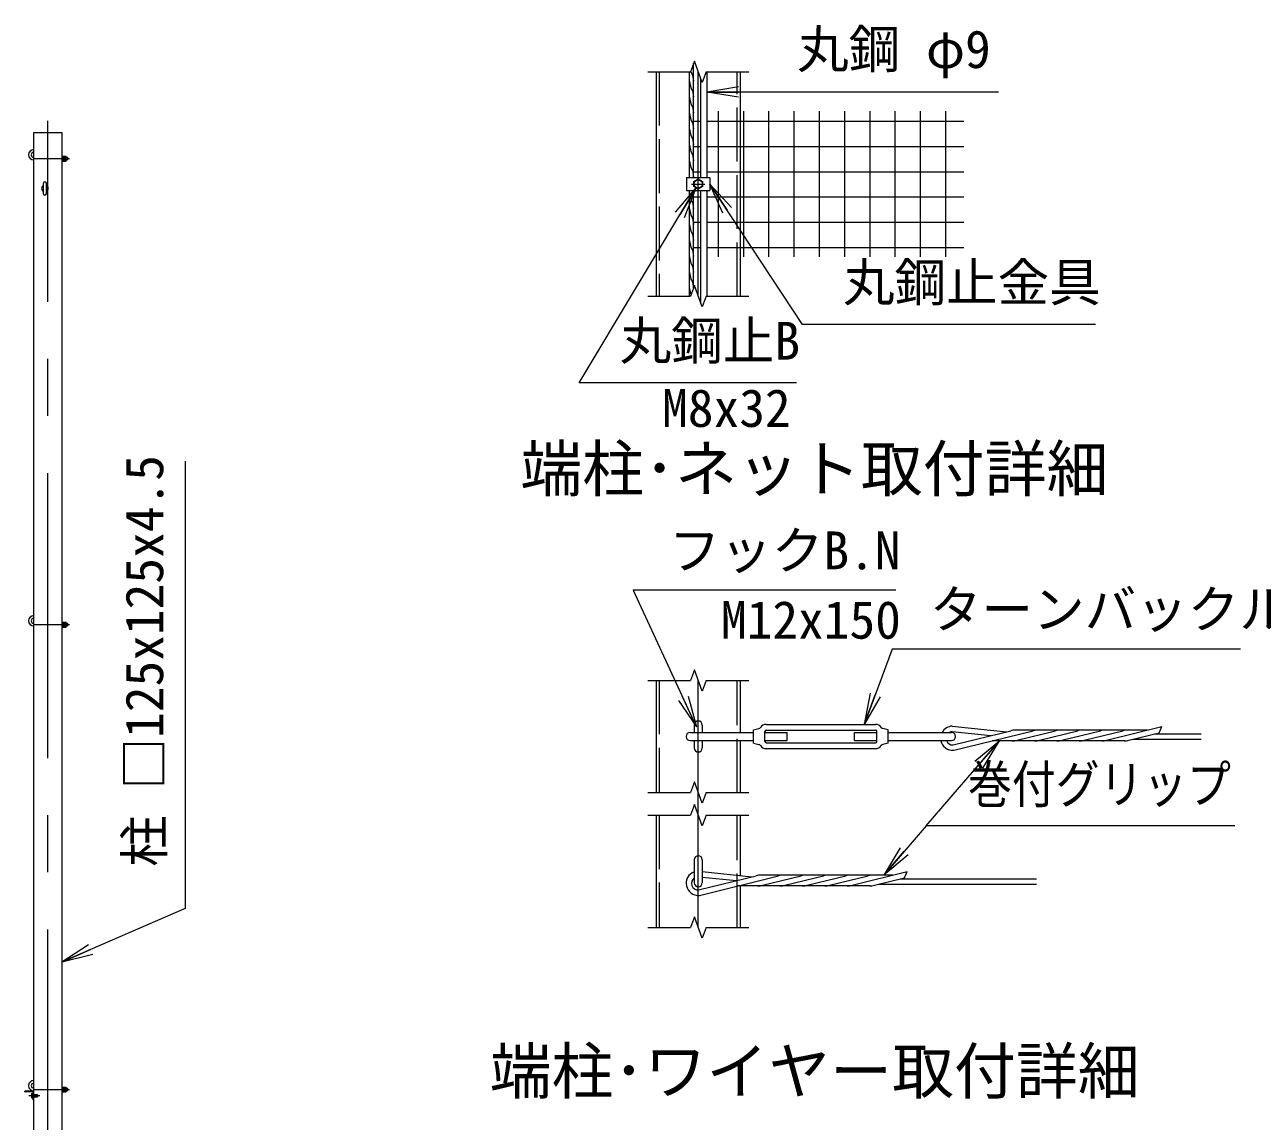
# Model space of a CAD drawing. Units: millimetres at full size; details may follow other scales. Extents: x -14699 to 14701, y -10394 to 10396.
# Drawn here: x 4073 to 9584, y 1140 to 6022 of the extents above; entities that cross this region are included whole.
import ezdxf
from ezdxf.enums import TextEntityAlignment as Align

# ---------------------------------------------------------------- set-up
doc = ezdxf.new("R2010")
doc.units = ezdxf.units.MM
doc.header["$LTSCALE"] = 40
doc.linetypes.add('DASHED', pattern=[7.5, 6, -1.5])
doc.linetypes.add('USER1', pattern=[50.8, 31.75, -6.35, 6.35, -6.35])
for name, color, linetype, lineweight in [('0-0_D-STR3', 3, 'Continuous', 13), ('0-1_D-STR1', 1, 'Continuous', 18), ('0-2_D-BMK', 2, 'USER1', 13), ('0-6_D-STR-DIM', 7, 'Continuous', 13), ('0-7_0', 7, 'Continuous', 18), ('0-9_D-STR-TXT', 7, 'Continuous', 13), ('0-A_D-TTL-TXT', 7, 'Continuous', 13), ('0-B_D-STR2', 7, 'Continuous', 13)]:
    doc.layers.add(name, color=color, linetype=linetype, lineweight=lineweight)
doc.styles.add('ＭＳ ゴシック', font='')
doc.styles.get('ＭＳ ゴシック').set_extended_font_data('MS Gothic')

# ---------------------------------------------------------------- blocks, each defined once
blk = doc.blocks.new('_Open')
at = {"layer": '0-7_0'}
blk.add_line((-40, 6.67), (0, 0), dxfattribs=at)
blk.add_lwpolyline([(-40, -6.67), (0, 0), (-40, 0)], dxfattribs=at)

msp = doc.modelspace()

# ---------------------------------------------------------------- linework, layer by layer
at = {"layer": '0-0_D-STR3'}
for p, q in [((7051.54, 5341.69), (7051.54, 5850.64)), ((7033.54, 5341.69), (7033.54, 5813.19)), ((7111.54, 5341.69), (7111.54, 5813.19)), ((7084.54, 5341.69), (7084.54, 5780.22)), ((4238.42, 5437.26), (4238.42, 5415.36)), ((4238.42, 5437.26), (4247.62, 5437.26)), ((4238.42, 5431.79), (4247.62, 5431.79)), ((4238.42, 5420.84), (4247.62, 5420.84)), ((4238.42, 5415.36), (4247.62, 5415.36)), ((4248.42, 5437.26), (4248.42, 5415.36)), ((4248.42, 5437.26), (4257.62, 5437.26)), ((4248.42, 5434.93), (4248.42, 5417.7)), ((4248.42, 5431.79), (4257.62, 5431.79)), ((4248.42, 5420.84), (4257.62, 5420.84)), ((4248.42, 5415.36), (4257.62, 5415.36)), ((4258.42, 5434.93), (4258.42, 5417.7)), ((4258.42, 5432.31), (4262.47, 5432.31)), ((4258.42, 5431.37), (4263.42, 5431.37)), ((4258.42, 5420.31), (4262.47, 5420.31)), ((4263.42, 5431.37), (4262.47, 5432.31)), ((4262.47, 5432.31), (4262.47, 5420.31)), ((4263.42, 5431.37), (4263.42, 5421.26)), ((4157.17, 5269.56), (4157.17, 5317.06)), ((4169.67, 5269.56), (4169.67, 5317.06)), ((7020.94, 5341.69), (7124.14, 5341.69)), ((7020.94, 5341.69), (7020.94, 5284.69)), ((7053.04, 5324.45), (7072.54, 5335.71)), ((7053.04, 5301.93), (7053.04, 5324.45)), ((7072.54, 5290.67), (7053.04, 5301.93)), ((7072.54, 5335.71), (7092.04, 5324.45)), ((7092.04, 5301.93), (7072.54, 5290.67)), ((7092.04, 5324.45), (7092.04, 5301.93)), ((7124.14, 5341.69), (7124.14, 5284.69)), ((7020.94, 5284.69), (7124.14, 5284.69)), ((7033.54, 4813.19), (7033.54, 5284.69)), ((7051.54, 4850.64), (7051.54, 5284.69)), ((7084.54, 4780.22), (7084.54, 5284.69)), ((7111.54, 4813.19), (7111.54, 5284.69)), ((4238.42, 3362.26), (4238.42, 3340.36)), ((4238.42, 3362.26), (4247.62, 3362.26)), ((4248.42, 3362.26), (4248.42, 3340.36)), ((4248.42, 3362.26), (4257.62, 3362.26)), ((4238.42, 3356.79), (4247.62, 3356.79)), ((4238.42, 3345.84), (4247.62, 3345.84)), ((4238.42, 3340.36), (4247.62, 3340.36)), ((4248.42, 3359.93), (4248.42, 3342.7)), ((4248.42, 3356.79), (4257.62, 3356.79)), ((4248.42, 3345.84), (4257.62, 3345.84)), ((4248.42, 3340.36), (4257.62, 3340.36)), ((4258.42, 3359.93), (4258.42, 3342.7)), ((4258.42, 3357.31), (4262.47, 3357.31)), ((4258.42, 3356.37), (4263.42, 3356.37)), ((4258.42, 3345.31), (4262.47, 3345.31)), ((4263.42, 3356.37), (4262.47, 3357.31)), ((4262.47, 3357.31), (4262.47, 3345.31)), ((4263.42, 3356.37), (4263.42, 3346.26)), ((7036.54, 2871.08), (7318.53, 2871.08)), ((7054.54, 2904.08), (7054.54, 2871.08)), ((7090.54, 2904.08), (7090.54, 2871.08)), ((7318.53, 2883.08), (7341.93, 2888.09)), ((7318.53, 2823.08), (7318.53, 2883.08)), ((7369.53, 2830.58), (7369.53, 2875.58)), ((7369.53, 2871.08), (7468.53, 2871.08)), ((7375.53, 2907.08), (7861.53, 2907.08)), ((7375.53, 2881.58), (7861.53, 2881.58)), ((7768.53, 2835.08), (7768.53, 2871.08)), ((7768.53, 2871.08), (7867.53, 2871.08)), ((7867.53, 2830.58), (7867.53, 2875.58)), ((7918.53, 2871.08), (8200.53, 2871.08)), ((8203.12, 2875.15), (8376.14, 2857.19)), ((8203.76, 2899.21), (8444.74, 2874.2)), ((8207.32, 2815.32), (8464.31, 2879.05)), ((8211.04, 2791.52), (8564.03, 2879.05)), ((9073.29, 2881.69), (8485.97, 2881.69)), ((8491.98, 2836.46), (8663.75, 2879.05)), ((8591.7, 2836.46), (8763.47, 2879.05)), ((8691.42, 2836.46), (8863.19, 2879.05)), ((8791.14, 2836.46), (8962.91, 2879.05)), ((8890.86, 2836.46), (9136.31, 2897.32)), ((8990.58, 2836.46), (9124.62, 2869.7)), ((7036.54, 2835.08), (7318.53, 2835.08)), ((7054.54, 2835.08), (7054.54, 2802.08)), ((7090.54, 2835.08), (7090.54, 2802.08)), ((7318.53, 2823.08), (7341.93, 2818.06)), ((7375.53, 2824.58), (7861.53, 2824.58)), ((7768.53, 2835.08), (7867.53, 2835.08)), ((7918.53, 2823.08), (7895.13, 2818.06)), ((7918.53, 2835.08), (8200.53, 2835.08)), ((8971.73, 2833.81), (8381.59, 2833.81)), ((9009.21, 2841.07), (9312.54, 2841.07)), ((9105.99, 2865.07), (9312.54, 2865.07)), ((7375.53, 2799.08), (7861.53, 2799.08)), ((7054.54, 2304.08), (7054.54, 2202.08)), ((7090.54, 2304.08), (7090.54, 2202.08)), ((7073.69, 2169.6), (7330.68, 2233.32)), ((7077.41, 2145.8), (7430.4, 2233.32)), ((7090.54, 2251.36), (7311.11, 2228.47)), ((7090.54, 2227.24), (7242.51, 2211.46)), ((7939.66, 2235.97), (7352.34, 2235.97)), ((7358.35, 2190.73), (7530.12, 2233.32)), ((7458.07, 2190.73), (7629.84, 2233.32)), ((7557.79, 2190.73), (7729.56, 2233.32)), ((7657.51, 2190.73), (7829.28, 2233.32)), ((7757.23, 2190.73), (8002.68, 2251.6)), ((7856.95, 2190.73), (7990.99, 2223.97)), ((7972.36, 2219.35), (8578.91, 2219.35)), ((7838.1, 2188.09), (7247.96, 2188.09)), ((7875.58, 2195.35), (8578.91, 2195.35)), ((4238.42, 1292.26), (4238.42, 1270.36)), ((4238.42, 1292.26), (4247.62, 1292.26)), ((4238.42, 1286.79), (4247.62, 1286.79)), ((4238.42, 1275.84), (4247.62, 1275.84)), ((4238.42, 1270.36), (4247.62, 1270.36)), ((4248.42, 1292.26), (4248.42, 1270.36)), ((4248.42, 1292.26), (4257.62, 1292.26)), ((4248.42, 1289.93), (4248.42, 1272.7)), ((4248.42, 1286.79), (4257.62, 1286.79)), ((4248.42, 1275.84), (4257.62, 1275.84)), ((4248.42, 1270.36), (4257.62, 1270.36)), ((4258.42, 1289.93), (4258.42, 1272.7)), ((4258.42, 1287.31), (4262.47, 1287.31)), ((4258.42, 1286.37), (4263.42, 1286.37)), ((4258.42, 1275.31), (4262.47, 1275.31)), ((4263.42, 1286.37), (4262.47, 1287.31)), ((4262.47, 1287.31), (4262.47, 1275.31)), ((4263.42, 1286.37), (4263.42, 1276.26)), ((4103.42, 1261.56), (4104.32, 1263.13)), ((4103.42, 1261.56), (4103.42, 1245.06)), ((4103.42, 1245.06), (4104.32, 1243.5)), ((4104.32, 1263.13), (4110.42, 1263.13)), ((4104.32, 1258.22), (4110.42, 1258.22)), ((4104.32, 1248.41), (4110.42, 1248.41)), ((4104.32, 1243.5), (4110.42, 1243.5)), ((4110.42, 1263.13), (4110.42, 1243.5)), ((4113.42, 1258.31), (4128.92, 1258.31)), ((4113.42, 1257.41), (4129.82, 1257.41)), ((4113.42, 1249.21), (4129.82, 1249.21)), ((4113.42, 1248.31), (4128.92, 1248.31)), ((4128.92, 1258.31), (4130.42, 1256.81)), ((4130.42, 1256.81), (4130.42, 1249.81))]:
    msp.add_line(p, q, dxfattribs=at)
for points in [[(7038.66, 5815.25), (7039.26, 5812.26), (7046.82, 5799.01), (7051.54, 5771.69)], [(7033.54, 5769.79), (7039.26, 5741.33), (7046.82, 5728.08), (7051.54, 5700.76)], [(7033.54, 5698.86), (7039.26, 5670.4), (7046.82, 5657.15), (7051.54, 5629.83)], [(7033.54, 5627.93), (7039.26, 5599.47), (7046.82, 5586.23), (7051.54, 5558.9)], [(7033.54, 5557), (7039.26, 5528.54), (7046.82, 5515.3), (7051.54, 5487.97)], [(7033.54, 5486.08), (7039.26, 5457.62), (7046.82, 5444.37), (7051.54, 5417.04)], [(4258.42, 5421.26), (4263.42, 5421.26), (4262.47, 5420.31)], [(7033.54, 5415.15), (7039.26, 5386.69), (7046.82, 5373.44), (7051.54, 5346.11)], [(7033.54, 5273.29), (7039.26, 5244.83), (7046.82, 5231.58), (7051.54, 5204.26)], [(7033.54, 5202.36), (7039.26, 5173.9), (7046.82, 5160.65), (7051.54, 5133.33)], [(7033.54, 5131.43), (7039.26, 5102.97), (7046.82, 5089.72), (7051.54, 5062.4)], [(7033.54, 5060.5), (7039.26, 5032.04), (7046.82, 5018.8), (7051.54, 4991.47)], [(7033.54, 4989.57), (7039.26, 4961.11), (7046.82, 4947.87), (7051.54, 4920.54)], [(7033.54, 4918.65), (7039.26, 4890.19), (7046.82, 4876.94), (7051.54, 4849.61)], [(7033.54, 4847.72), (7039.26, 4819.26), (7039.78, 4818.34)], [(4258.42, 3346.26), (4263.42, 3346.26), (4262.47, 3345.31)], [(7369.53, 2835.08), (7468.53, 2835.08), (7468.53, 2871.08)], [(7918.53, 2823.08), (7918.53, 2883.08), (7895.13, 2888.09)], [(4258.42, 1276.26), (4263.42, 1276.26), (4262.47, 1275.31)], [(4128.92, 1258.31), (4128.92, 1248.31), (4130.42, 1249.81)]]:
    msp.add_lwpolyline(points, dxfattribs=at)
msp.add_circle((7072.54, 5313.19), 18.75, dxfattribs=at)
for centre, radius, start, end in [((4113.42, 5443.31), 23, 90, 270), ((4113.42, 5443.31), 11, 90, 270), ((4229.28, 5426.31), 19.14, 343.37369, 16.62631), ((4243.44, 5434.53), 5, 326.78843, 33.21157), ((4243.44, 5418.1), 5, 326.78843, 33.21157), ((4239.28, 5426.31), 19.14, 343.37369, 16.62631), ((4253.44, 5434.53), 5, 326.78843, 33.21157), ((4253.44, 5418.1), 5, 326.78843, 33.21157), ((4163.42, 5293.31), 15, 114.62432, 245.37568), ((4163.42, 5317.06), 6.25, 0, 180), ((4163.42, 5293.31), 15, 294.62432, 65.37568), ((4163.42, 5269.56), 6.25, 180, 0), ((4113.42, 3368.31), 23, 90, 270), ((4113.42, 3368.31), 11, 90, 270), ((4243.44, 3359.53), 5, 326.78843, 33.21157), ((4253.44, 3359.53), 5, 326.78843, 33.21157), ((4229.28, 3351.31), 19.14, 343.37369, 16.62631), ((4243.44, 3343.1), 5, 326.78843, 33.21157), ((4239.28, 3351.31), 19.14, 343.37369, 16.62631), ((4253.44, 3343.1), 5, 326.78843, 33.21157), ((7072.54, 2904.08), 18, 0, 180), ((7036.54, 2853.08), 18, 90, 270), ((7339.42, 2899.83), 12, 282.09925, 326.11888), ((7375.53, 2875.58), 31.5, 90, 146.11888), ((7375.53, 2875.58), 6, 90, 180), ((7861.53, 2875.58), 31.5, 33.88112, 90), ((7861.53, 2875.58), 6, 0, 90), ((7897.64, 2899.83), 12, 213.88112, 257.90075), ((8206.17, 2845.3), 54, 92.82496, 151.48944), ((8206.17, 2845.3), 30, 95.82544, 120.77566), ((8200.53, 2853.08), 18, 270, 90), ((8485.97, 2791.69), 90, 90, 103.92636), ((8585.69, 2791.69), 90, 90, 103.92636), ((8685.41, 2791.69), 90, 90, 103.92636), ((8785.13, 2791.69), 90, 90, 103.92636), ((8884.85, 2791.69), 90, 90, 103.92636), ((8984.57, 2791.69), 90, 90, 103.92636), ((8934.51, 2966.47), 213.32, 333.02173, 341.08588), ((7339.42, 2806.33), 12, 33.88112, 77.90075), ((7375.53, 2830.58), 31.5, 213.88112, 270), ((7375.53, 2830.58), 6, 180, 270), ((7861.53, 2830.58), 6, 270, 0), ((7861.53, 2830.58), 31.5, 270, 326.11888), ((7897.64, 2806.33), 12, 102.09925, 146.11888), ((8206.17, 2845.3), 54, 191.63319, 275.17572), ((8206.17, 2845.3), 30, 199.92759, 272.18972), ((8470.32, 2923.81), 90, 270, 283.92645), ((8570.04, 2923.81), 90, 270, 283.92645), ((8669.76, 2923.81), 90, 270, 283.92645), ((8769.48, 2923.81), 90, 270, 283.92645), ((8869.2, 2923.81), 90, 270, 283.92645), ((8968.92, 2923.81), 90, 270, 283.92645), ((7072.54, 2802.08), 18, 180, 0), ((7072.54, 2304.08), 18, 0, 180), ((7072.54, 2199.58), 54, 109.47138, 275.17572), ((7072.54, 2199.58), 30, 126.87024, 272.18972), ((7352.34, 2145.97), 90, 90, 103.92636), ((7452.06, 2145.97), 90, 90, 103.92636), ((7551.78, 2145.97), 90, 90, 103.92636), ((7651.5, 2145.97), 90, 90, 103.92636), ((7751.22, 2145.97), 90, 90, 103.92636), ((7850.94, 2145.97), 90, 90, 103.92636), ((7800.88, 2320.74), 213.32, 333.02173, 341.08588), ((7072.54, 2202.08), 18, 180, 0), ((7336.69, 2278.09), 90, 270, 283.92645), ((7436.41, 2278.09), 90, 270, 283.92645), ((7536.13, 2278.09), 90, 270, 283.92645), ((7635.85, 2278.09), 90, 270, 283.92645), ((7735.57, 2278.09), 90, 270, 283.92645), ((7835.29, 2278.09), 90, 270, 283.92645), ((4113.42, 1298.31), 23, 90, 270), ((4113.42, 1298.31), 11, 90, 270), ((4229.28, 1281.31), 19.14, 343.37369, 16.62631), ((4243.44, 1289.53), 5, 326.78843, 33.21157), ((4243.44, 1273.1), 5, 326.78843, 33.21157), ((4239.28, 1281.31), 19.14, 343.37369, 16.62631), ((4253.44, 1289.53), 5, 326.78843, 33.21157), ((4253.44, 1273.1), 5, 326.78843, 33.21157), ((4107.91, 1260.68), 4.34, 145.61575, 214.38425), ((4119.8, 1253.31), 16.24, 162.41205, 197.58795), ((4107.91, 1245.95), 4.34, 145.61575, 214.38425)]:
    msp.add_arc(centre, radius, start, end, dxfattribs=at)
at = {"layer": '0-1_D-STR1'}
for p, q in [((6885.04, 5813.19), (6885.04, 4813.19)), ((7260.04, 4813.19), (7260.04, 5813.19)), ((6885.04, 3103.08), (6885.04, 2603.08)), ((7260.04, 2871.08), (7260.04, 3103.08)), ((7260.04, 2603.08), (7260.04, 2835.08)), ((6885.04, 2503.08), (6885.04, 2003.08)), ((7260.04, 2233.77), (7260.04, 2503.08)), ((7260.04, 2003.08), (7260.04, 2188.09)), ((4073.42, 1272.31), (4073.42, 1273.31)), ((4108.42, 1273.31), (4073.42, 1273.31)), ((4105.92, 1270.31), (4075.42, 1270.31)), ((4113.42, 1233.31), (4113.42, 1268.31)), ((4110.42, 1235.31), (4110.42, 1265.81)), ((4112.42, 1233.31), (4113.42, 1233.31))]:
    msp.add_line(p, q, dxfattribs=at)
at = {"layer": '0-1_D-STR1', "linetype": 'DASHED'}
for p, q in [((6898.54, 5813.19), (6898.54, 4813.19)), ((7246.54, 4813.19), (7246.54, 5813.19)), ((6898.54, 3103.08), (6898.54, 2603.08)), ((7246.54, 2603.08), (7246.54, 3103.08)), ((6898.54, 2503.08), (6898.54, 2003.08)), ((7246.54, 2003.08), (7246.54, 2503.08))]:
    msp.add_line(p, q, dxfattribs=at)
at = {"layer": '0-1_D-STR1'}
msp.add_lwpolyline([(4113.42, 5543.31), (4238.42, 5543.31), (4238.42, -1256.69), (4113.42, -1256.69)], close=True, dxfattribs=at)
for centre, radius, start, end in [((4075.42, 1272.31), 2, 180, 270), ((4105.92, 1265.81), 4.5, 0, 90), ((4108.42, 1268.31), 5, 0, 90), ((4112.42, 1235.31), 2, 180, 270)]:
    msp.add_arc(centre, radius, start, end, dxfattribs=at)
at = {"layer": '0-2_D-BMK'}
for p, q in [((7072.54, 4813.19), (7072.54, 5813.19)), ((4175.92, -1307.69), (4175.92, 5594.31)), ((4113.42, 5426.31), (4273.42, 5426.31)), ((7042.54, 5313.19), (7102.54, 5313.19)), ((4113.42, 3351.31), (4273.42, 3351.31)), ((7072.54, 2003.08), (7072.54, 3103.08)), ((4113.42, 1281.31), (4273.42, 1281.31)), ((4141.32, 1253.31), (4091.32, 1253.31))]:
    msp.add_line(p, q, dxfattribs=at)
at = {"layer": '0-6_D-STR-DIM'}
for p, q in [((7055.22, 5860.76), (7037.91, 5813.19)), ((7089.85, 5765.62), (7055.22, 5860.76)), ((6847.54, 5813.19), (7037.91, 5813.19)), ((7107.17, 5813.19), (7089.85, 5765.62)), ((7107.17, 5813.19), (7297.54, 5813.19)), ((7055.22, 4860.76), (7037.91, 4813.19)), ((7089.85, 4765.62), (7055.22, 4860.76)), ((6847.54, 4813.19), (7037.91, 4813.19)), ((7107.17, 4813.19), (7089.85, 4765.62)), ((7107.17, 4813.19), (7297.54, 4813.19)), ((7055.22, 3150.65), (7037.91, 3103.08)), ((7089.85, 3055.5), (7055.22, 3150.65)), ((6847.54, 3103.08), (7037.91, 3103.08)), ((7107.17, 3103.08), (7089.85, 3055.5)), ((7107.17, 3103.08), (7297.54, 3103.08)), ((7055.22, 2650.65), (7037.91, 2603.08)), ((7089.85, 2555.5), (7055.22, 2650.65)), ((6847.54, 2603.08), (7037.91, 2603.08)), ((7107.17, 2603.08), (7089.85, 2555.5)), ((7107.17, 2603.08), (7297.54, 2603.08)), ((7055.22, 2550.65), (7037.91, 2503.08)), ((7089.85, 2455.5), (7055.22, 2550.65)), ((6847.54, 2503.08), (7037.91, 2503.08)), ((7107.17, 2503.08), (7089.85, 2455.5)), ((7107.17, 2503.08), (7297.54, 2503.08)), ((7055.22, 2050.65), (7037.91, 2003.08)), ((7089.85, 1955.5), (7055.22, 2050.65)), ((6847.54, 2003.08), (7037.91, 2003.08)), ((7107.17, 2003.08), (7089.85, 1955.5)), ((7107.17, 2003.08), (7297.54, 2003.08))]:
    msp.add_line(p, q, dxfattribs=at)
at = {"layer": '0-9_D-STR-TXT'}
for p, q in [((8409.37, 5722.58), (7113.54, 5722.58)), ((8087.67, 2455.45), (7899.77, 2237.48))]:
    msp.add_line(p, q, dxfattribs=at)
for points in [[(7510.79, 4427.71), (6541.95, 4427.71), (7061.76, 5294.59)], [(8840.78, 4687.25), (7536.15, 4687.25), (7125.24, 5311.52)], [(4788.06, 4079.07), (4788.06, 2087.76), (4240.25, 1849.4)], [(7952.83, 3505.4), (6783.22, 3505.4), (7063.97, 2897.81)], [(9487.38, 3241.92), (7935.8, 3241.92), (7812.66, 2908.95)], [(9462.47, 2455.45), (8087.67, 2455.45), (8412.53, 2832.3)]]:
    msp.add_lwpolyline(points, dxfattribs=at)
at = {"layer": '0-B_D-STR2'}
for p, q in [((7162.41, 4988.69), (7162.41, 5637.69)), ((7274.91, 4988.69), (7274.91, 5637.69)), ((7387.41, 4988.69), (7387.41, 5637.69)), ((7499.91, 4988.69), (7499.91, 5637.69)), ((7612.41, 4988.69), (7612.41, 5637.69)), ((7724.91, 4988.69), (7724.91, 5637.69)), ((7837.41, 4988.69), (7837.41, 5637.69)), ((7949.91, 4988.69), (7949.91, 5637.69)), ((8062.41, 4988.69), (8062.41, 5637.69)), ((8174.91, 4988.69), (8174.91, 5637.69)), ((7051.54, 5592.95), (7084.54, 5592.95)), ((7111.54, 5592.95), (8255.45, 5592.95)), ((7051.54, 5480.45), (7084.54, 5480.45)), ((7111.54, 5480.45), (8255.45, 5480.45)), ((7051.54, 5367.95), (7084.54, 5367.95)), ((7111.54, 5367.95), (8255.45, 5367.95)), ((7051.54, 5255.45), (7084.54, 5255.45)), ((7111.54, 5255.45), (8255.45, 5255.45)), ((7051.54, 5142.95), (7084.54, 5142.95)), ((7111.54, 5142.95), (8255.45, 5142.95)), ((7051.54, 5030.45), (7084.54, 5030.45)), ((7111.54, 5030.45), (8255.45, 5030.45))]:
    msp.add_line(p, q, dxfattribs=at)

# ---------------------------------------------------------------- block references
at = {"layer": '0-9_D-STR-TXT', "xscale": 3.5, "yscale": 3.5}
for p, rotation in [((7111.54, 5722.58), 180), ((7062.79, 5296.3), 59.05144), ((7124.14, 5313.19), 123.35383), ((7064.8, 2895.99), 294.79941), ((7811.97, 2907.08), 249.70489), ((8413.83, 2833.81), 49.23711), ((7898.46, 2235.97), 229.23711), ((4238.42, 1848.6), 203.51515)]:
    msp.add_blockref('_Open', p, dxfattribs=dict(at, rotation=rotation))

# ---------------------------------------------------------------- texts
at = {"layer": '0-9_D-STR-TXT', "style": 'ＭＳ ゴシック'}
for s, p in [('丸鋼 φ9', (7513.05, 5779.06)), ('丸鋼止金具', (7717.04, 4740.63)), ('丸鋼止B', (6722.85, 4480.65)), ('M8x32', (6911.7, 4181.17)), ('フックB.N', (6941.03, 3547.23)), ('ターンバックル', (8104.26, 3285.52)), ('M12x150', (7173.43, 3237.98))]:
    msp.add_text(s, height=168.3, dxfattribs=at).set_placement(p, align=Align.BOTTOM_LEFT)
msp.add_text('柱 □125x125x4.5', height=168.3, rotation=90, dxfattribs=at).set_placement((4740.46, 2273.1), align=Align.BOTTOM_LEFT)
at = {"layer": '0-9_D-STR-TXT', "style": 'ＭＳ ゴシック', "width": 0.85}
msp.add_text('巻付グリップ', height=168.3, dxfattribs=at).set_placement((8273.89, 2506.16), align=Align.BOTTOM_LEFT)
at = {"layer": '0-A_D-TTL-TXT', "style": 'ＭＳ ゴシック'}
for s, p in [('端柱･ネット取付詳細', (6280.18, 3884.11)), ('端柱･ワイヤー取付詳細', (6143.74, 1201.83))]:
    msp.add_text(s, height=202.1, dxfattribs=at).set_placement(p, align=Align.BOTTOM_LEFT)

doc.saveas('drawing.dxf')
